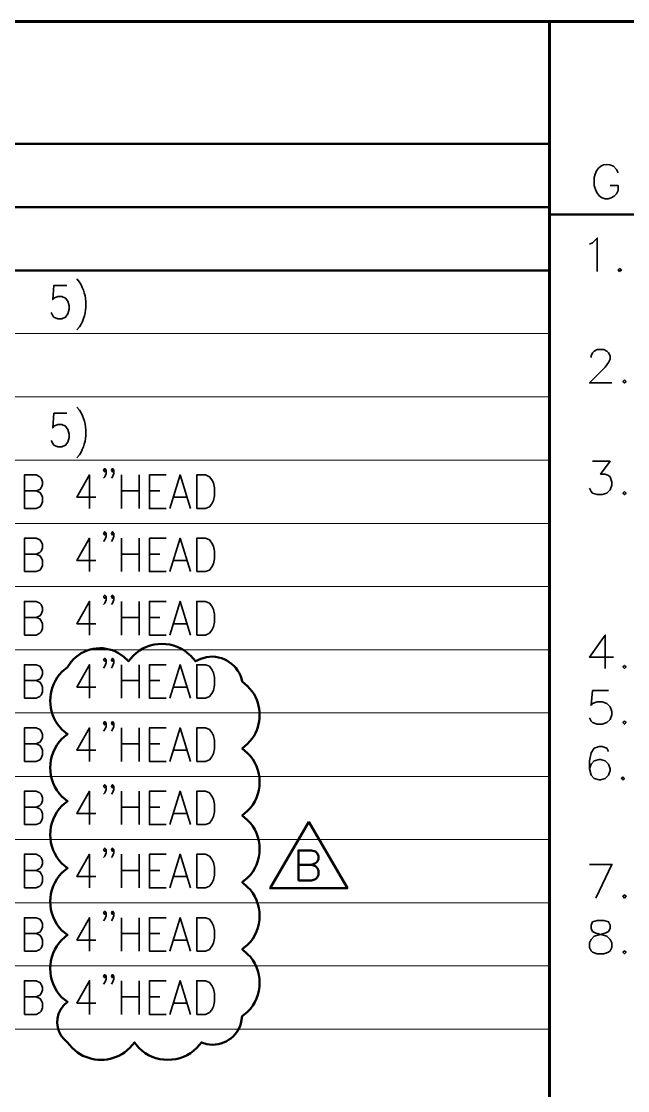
# Model space of a CAD drawing. Header units: inches. Extents: x 5 to 516, y -193 to 129.
# Drawn here: x 253.15 to 259.95, y -89.84 to -77.87 of the extents above; entities that cross this region are included whole.
import ezdxf

# ---------------------------------------------------------------- set-up
doc = ezdxf.new("R2010")
doc.units = ezdxf.units.IN
doc.header["$MEASUREMENT"] = 0
doc.layers.add('PDF3_Geometry', color=7, linetype='Continuous')

msp = doc.modelspace()

# ---------------------------------------------------------------- linework, layer by layer
at = {"layer": 'PDF3_Geometry', "lineweight": 60}
for points in [[(155.7886388, -77.8671928), (282.7804969, -77.8671928)], [(259.0686857, -77.8671928), (259.0686857, -99.0725)]]:
    msp.add_lwpolyline(points, dxfattribs=at)
at = {"layer": 'PDF3_Geometry', "lineweight": 50}
for points in [[(233.3803302, -79.2404364), (259.068684, -79.2404364)], [(235.2902148, -79.9470596), (259.0686908, -79.9470596)], [(259.0686857, -80.0303876), (282.7804985, -80.0303876)], [(233.3803302, -80.6570123), (259.068684, -80.6570123)], [(253.709032, -85.0400655), (253.6690346, -85.1000614), (253.6057053, -85.1533917)], [(255.7389019, -85.3733775), (255.6855719, -85.3133812), (255.6255758, -85.2600514)], [(255.6855719, -86.0633331), (255.6255758, -86.0100033), (255.6855719, -85.9600064), (255.7389019, -85.9000104)], [(255.6855719, -86.8132851), (255.6255758, -86.7599552), (255.6855719, -86.7099584)], [(256.2555353, -87.4899075), (256.2555353, -87.1532625), (256.4021926, -87.1532625), (256.4488562, -87.1665949), (256.4655218, -87.1832605), (256.4821874, -87.2165917), (256.4821874, -87.2499229), (256.4655218, -87.279921), (256.4488562, -87.2965866), (256.4021926, -87.3132522), (256.2555353, -87.3132522)], [(256.40219, -87.3132526), (256.4488537, -87.3299182), (256.4655192, -87.3465838), (256.4821848, -87.3765819), (256.4821848, -87.4265787), (256.4655192, -87.4565767), (256.4488537, -87.4732423), (256.40219, -87.4899079), (256.2555327, -87.4899079)], [(255.6855719, -87.563237), (255.6255758, -87.5099071), (255.6855719, -87.4599103)], [(255.6855719, -88.3131889), (255.6255758, -88.2598589), (255.6855719, -88.2098622)], [(255.6155765, -89.0731402), (255.6255758, -89.0098109), (255.6855719, -88.9598141)], [(255.1156085, -89.3631216), (255.1689384, -89.3031254), (255.2289346, -89.3231242)]]:
    msp.add_lwpolyline(points, dxfattribs=at)
at = {"layer": 'PDF3_Geometry', "lineweight": 35}
for points in [[(259.8386389, -79.5637495), (259.8219733, -79.5270851), (259.785309, -79.4904208)], [(259.5719893, -79.6170794), (259.5719893, -79.7070736), (259.5886549, -79.7604035)], [(259.8219733, -79.7970678), (259.8386389, -79.7604035), (259.8386389, -79.7070736), (259.7486447, -79.7070736)], [(259.5186589, -80.3636995), (259.5519901, -80.3470339), (259.60532, -80.293704), (259.60532, -80.6670134)], [(253.6590322, -80.8236683), (253.5157081, -80.8236683), (253.5023756, -80.983658), (253.5157081, -80.9669924), (253.5590387, -80.9469937), (253.6023692, -80.9469937), (253.6456998, -80.9669924), (253.6723647, -81.0003236), (253.6856972, -81.0536535), (253.6856972, -81.0903178), (253.6723647, -81.1436478), (253.6456998, -81.1803121), (253.6023692, -81.1969777), (253.5590387, -81.1969777), (253.5157081, -81.1803121), (253.5023756, -81.1636465), (253.48571, -81.1269822)], [(253.7723605, -80.7503392), (253.8023586, -80.7870035)], [(253.8023586, -81.2869715), (253.7723605, -81.3236358)], [(259.5353238, -81.6336173), (259.5353238, -81.6136186), (259.5519894, -81.5802874), (259.5719881, -81.5602887), (259.6053193, -81.5436231), (259.6786479, -81.5436231), (259.7119791, -81.5602887), (259.7319778, -81.5802874), (259.7486434, -81.6136186), (259.7486434, -81.6502829), (259.7319778, -81.6869472), (259.6953135, -81.7402771), (259.5186582, -81.9169325), (259.7686422, -81.9169325)], [(253.6590322, -82.256909), (253.5157081, -82.256909), (253.5023756, -82.4202319), (253.5157081, -82.4002332), (253.5590387, -82.3835676), (253.6023692, -82.3835676), (253.6456998, -82.4002332), (253.6723647, -82.4368975), (253.6856972, -82.4902274), (253.6856972, -82.5268917), (253.6723647, -82.5802216), (253.6456998, -82.6135528), (253.6023692, -82.6335516), (253.5590387, -82.6335516), (253.5157081, -82.6135528), (253.5023756, -82.5968872), (253.48571, -82.5602229)], [(253.7723605, -82.1869164), (253.8023586, -82.2235807)], [(253.8023586, -82.7235486), (253.7723605, -82.7568798)], [(259.5519887, -82.7935432), (259.7486428, -82.7935432), (259.6419829, -82.9368673), (259.6953129, -82.9368673), (259.7319772, -82.9535329), (259.7486428, -82.9701985), (259.7686415, -83.0268616), (259.7686415, -83.0601928), (259.7486428, -83.1135227), (259.7119785, -83.150187), (259.6586485, -83.1668526), (259.6053186, -83.1668526), (259.5519887, -83.150187), (259.5353231, -83.1335214), (259.5186575, -83.0968571)], [(253.1857316, -83.323508), (253.1857316, -82.9468655), (253.3157232, -82.9468655), (253.3590538, -82.9668642), (253.3723863, -82.9835298), (253.3857187, -83.0201941), (253.3857187, -83.0535253), (253.3723863, -83.0901896), (253.3590538, -83.1101883), (253.3157232, -83.1268539), (253.1857316, -83.1268539)], [(253.9156822, -83.3235098), (253.9156822, -82.9468672), (253.772358, -83.1968512), (253.9856777, -83.1968512)], [(254.1023395, -82.8935361), (254.0856739, -82.9135348), (254.0723414, -82.8935361), (254.0856739, -82.8768705), (254.1023395, -82.8935361), (254.1023395, -82.9302004), (254.0856739, -82.9668647), (254.0723414, -82.9835303)], [(254.1856675, -82.8935361), (254.172335, -82.9135348), (254.1590025, -82.8935361), (254.172335, -82.8768705), (254.1856675, -82.8935361), (254.1856675, -82.9302004), (254.172335, -82.9668647), (254.1590025, -82.9835303)], [(254.2723284, -82.9468672), (254.2723284, -83.3235098)], [(254.4723143, -82.9468672), (254.4723143, -83.3235098)], [(254.7722972, -83.323508), (254.5856425, -83.323508), (254.5856425, -82.9468655), (254.7722972, -82.9468655)], [(254.8156252, -83.323508), (254.9289512, -82.9468655), (255.0456104, -83.323508)], [(253.3157213, -83.1268552), (253.3590519, -83.1435208), (253.3723844, -83.1635195), (253.3857168, -83.1968507), (253.3857168, -83.2501806), (253.3723844, -83.2868449), (253.3590519, -83.3035105), (253.3157213, -83.3235092), (253.1857297, -83.3235092)], [(254.2723284, -83.1268552), (254.4723156, -83.1268552)], [(254.5856425, -83.1268552), (254.7023017, -83.1268552)], [(254.8589573, -83.1968512), (255.0022815, -83.1968512)], [(254.1023395, -83.6034922), (254.0856739, -83.6201578), (254.0723414, -83.6034922), (254.0856739, -83.5834935), (254.1023395, -83.6034922), (254.1023395, -83.6368234), (254.0856739, -83.6734877), (254.0723414, -83.6934864)], [(254.1856675, -83.6034922), (254.172335, -83.6201578), (254.1590025, -83.6034922), (254.172335, -83.5834935), (254.1856675, -83.6034922), (254.1856675, -83.6368234), (254.172335, -83.6734877), (254.1590025, -83.6934864)], [(253.1857316, -84.0301311), (253.1857316, -83.6568217), (253.3157232, -83.6568217), (253.3590538, -83.6734873), (253.3723863, -83.693486), (253.3857187, -83.7268172), (253.3857187, -83.7634816), (253.3723863, -83.8001459), (253.3590538, -83.8168115), (253.3157232, -83.8334771), (253.1857316, -83.8334771)], [(253.9156822, -84.0301294), (253.9156822, -83.65682), (253.772358, -83.9068039), (253.9856777, -83.9068039)], [(254.2723284, -83.65682), (254.2723284, -84.0301294)], [(254.4723143, -83.65682), (254.4723143, -84.0301294)], [(254.7722972, -84.0301311), (254.5856425, -84.0301311), (254.5856425, -83.6568217), (254.7722972, -83.6568217)], [(254.8156252, -84.0301311), (254.9289512, -83.6568217), (255.0456104, -84.0301311)], [(253.3157213, -83.8334749), (253.3590519, -83.8534736), (253.3723844, -83.8701392), (253.3857168, -83.9068035), (253.3857168, -83.9601334), (253.3723844, -83.9967978), (253.3590519, -84.0134634), (253.3157213, -84.030129), (253.1857297, -84.030129)], [(254.2723284, -83.8334749), (254.4723156, -83.8334749)], [(254.5856425, -83.8334749), (254.7023017, -83.8334749)], [(254.8589573, -83.9068039), (255.0022815, -83.9068039)], [(254.1023395, -84.310112), (254.0856739, -84.3301107), (254.0723414, -84.310112), (254.0856739, -84.2934464), (254.1023395, -84.310112), (254.1023395, -84.3467763), (254.0856739, -84.3834406), (254.0723414, -84.4001062)], [(254.1856675, -84.310112), (254.172335, -84.3301107), (254.1590025, -84.310112), (254.172335, -84.2934464), (254.1856675, -84.310112), (254.1856675, -84.3467763), (254.172335, -84.3834406), (254.1590025, -84.4001062)], [(253.1857316, -84.7400838), (253.1857316, -84.3634413), (253.3157232, -84.3634413), (253.3590538, -84.38344), (253.3723863, -84.4001056), (253.3857187, -84.43677), (253.3857187, -84.4701012), (253.3723863, -84.5067655), (253.3590538, -84.5267642), (253.3157232, -84.5434298), (253.1857316, -84.5434298)], [(253.9156822, -84.7400856), (253.9156822, -84.3634431), (253.772358, -84.6134271), (253.9856777, -84.6134271)], [(254.2723284, -84.3634431), (254.2723284, -84.7400856)], [(254.4723143, -84.3634431), (254.4723143, -84.7400856)], [(254.7722972, -84.7400838), (254.5856425, -84.7400838), (254.5856425, -84.3634413), (254.7722972, -84.3634413)], [(254.8156252, -84.7400838), (254.9289512, -84.3634413), (255.0456104, -84.7400838)], [(253.3157213, -84.543431), (253.3590519, -84.5600966), (253.3723844, -84.5800953), (253.3857168, -84.6134265), (253.3857168, -84.6667564), (253.3723844, -84.7034207), (253.3590519, -84.7200863), (253.3157213, -84.7400851), (253.1857297, -84.7400851)], [(254.2723284, -84.543431), (254.4723156, -84.543431)], [(254.5856425, -84.543431), (254.7023017, -84.543431)], [(254.8589573, -84.6134271), (255.0022815, -84.6134271)], [(259.6953138, -85.1133932), (259.6953138, -84.7400838), (259.5186585, -84.9900678), (259.785308, -84.9900678)], [(254.1023395, -85.0200681), (254.0856739, -85.0367337), (254.0723414, -85.0200681), (254.0856739, -85.0000693), (254.1023395, -85.0200681), (254.1023395, -85.0533993), (254.0856739, -85.0900636), (254.0723414, -85.1100623)], [(254.1856675, -85.0200681), (254.172335, -85.0367337), (254.1590025, -85.0200681), (254.172335, -85.0000693), (254.1856675, -85.0200681), (254.1856675, -85.0533993), (254.172335, -85.0900636), (254.1590025, -85.1100623)], [(253.1857316, -85.446707), (253.1857316, -85.0733976), (253.3157232, -85.0733976), (253.3590538, -85.0900632), (253.3723863, -85.1100619), (253.3857187, -85.1433931), (253.3857187, -85.1800574), (253.3723863, -85.2167217), (253.3590538, -85.2333873), (253.3157232, -85.2500529), (253.1857316, -85.2500529)], [(253.9156822, -85.4467052), (253.9156822, -85.0733958), (253.772358, -85.3233798), (253.9856777, -85.3233798)], [(254.2723284, -85.0733958), (254.2723284, -85.4467052)], [(254.4723143, -85.0733958), (254.4723143, -85.4467052)], [(254.7722972, -85.446707), (254.5856425, -85.446707), (254.5856425, -85.0733976), (254.7722972, -85.0733976)], [(254.8156252, -85.446707), (254.9289512, -85.0733976), (255.0456104, -85.446707)], [(253.3157213, -85.2500507), (253.3590519, -85.2700495), (253.3723844, -85.2867151), (253.3857168, -85.3233794), (253.3857168, -85.3767093), (253.3723844, -85.4133736), (253.3590519, -85.4300392), (253.3157213, -85.4467048), (253.1857297, -85.4467048)], [(254.2723284, -85.2500507), (254.4723156, -85.2500507)], [(254.5856425, -85.2500507), (254.7023017, -85.2500507)], [(254.8589573, -85.3233798), (255.0022815, -85.3233798)], [(259.7319766, -85.363379), (259.5519882, -85.363379), (259.5353226, -85.5267018), (259.5519882, -85.5067031), (259.6053181, -85.4900375), (259.658648, -85.4900375), (259.7119779, -85.5067031), (259.7486422, -85.5433674), (259.7686409, -85.5966974), (259.7686409, -85.6333617), (259.7486422, -85.6866916), (259.7119779, -85.7200228), (259.658648, -85.7400215), (259.6053181, -85.7400215), (259.5519882, -85.7200228), (259.5353226, -85.7033572), (259.518657, -85.6666929)], [(254.1023395, -85.7266878), (254.0856739, -85.7466865), (254.0723414, -85.7266878), (254.0856739, -85.7100222), (254.1023395, -85.7266878), (254.1023395, -85.7633521), (254.0856739, -85.8000164), (254.0723414, -85.816682)], [(254.1856675, -85.7266878), (254.172335, -85.7466865), (254.1590025, -85.7266878), (254.172335, -85.7100222), (254.1856675, -85.7266878), (254.1856675, -85.7633521), (254.172335, -85.8000164), (254.1590025, -85.816682)], [(253.1857316, -86.1566597), (253.1857316, -85.7800172), (253.3157232, -85.7800172), (253.3590538, -85.8000159), (253.3723863, -85.8166815), (253.3857187, -85.8533458), (253.3857187, -85.886677), (253.3723863, -85.9233413), (253.3590538, -85.9400069), (253.3157232, -85.9600056), (253.1857316, -85.9600056)], [(253.9156822, -86.1566614), (253.9156822, -85.7800189), (253.772358, -86.0300029), (253.9856777, -86.0300029)], [(254.2723284, -85.7800189), (254.2723284, -86.1566614)], [(254.4723143, -85.7800189), (254.4723143, -86.1566614)], [(254.7722972, -86.1566597), (254.5856425, -86.1566597), (254.5856425, -85.7800172), (254.7722972, -85.7800172)], [(254.8156252, -86.1566597), (254.9289512, -85.7800172), (255.0456104, -86.1566597)], [(253.3157213, -85.9600068), (253.3590519, -85.9766724), (253.3723844, -85.9966712), (253.3857168, -86.0300024), (253.3857168, -86.0833323), (253.3723844, -86.1199966), (253.3590519, -86.1366622), (253.3157213, -86.1566609), (253.1857297, -86.1566609)], [(254.2723284, -85.9600068), (254.4723156, -85.9600068)], [(254.5856425, -85.9600068), (254.7023017, -85.9600068)], [(254.8589573, -86.0300029), (255.0022815, -86.0300029)], [(259.7319766, -86.0433348), (259.7119779, -86.0066705), (259.658648, -85.9900049), (259.6253168, -85.9900049), (259.5719869, -86.0066705), (259.5353226, -86.0600004), (259.518657, -86.1499947), (259.518657, -86.2399889), (259.5353226, -86.3099844), (259.5719869, -86.3466487), (259.6253168, -86.3633143), (259.6419824, -86.3633143), (259.6953123, -86.3466487), (259.7319766, -86.3099844), (259.7486422, -86.2566545), (259.7486422, -86.2399889), (259.7319766, -86.186659), (259.6953123, -86.1499947), (259.6419824, -86.1333291), (259.6253168, -86.1333291), (259.5719869, -86.1499947), (259.5353226, -86.186659), (259.518657, -86.2399889)], [(254.1023395, -86.4366439), (254.0856739, -86.4533095), (254.0723414, -86.4366439), (254.0856739, -86.4166452), (254.1023395, -86.4366439), (254.1023395, -86.4699751), (254.0856739, -86.5066394), (254.0723414, -86.523305)], [(254.1856675, -86.4366439), (254.172335, -86.4533095), (254.1590025, -86.4366439), (254.172335, -86.4166452), (254.1856675, -86.4366439), (254.1856675, -86.4699751), (254.172335, -86.5066394), (254.1590025, -86.523305)], [(253.1857316, -86.8632828), (253.1857316, -86.4899734), (253.3157232, -86.4899734), (253.3590538, -86.506639), (253.3723863, -86.5233046), (253.3857187, -86.5599689), (253.3857187, -86.5966332), (253.3723863, -86.6332976), (253.3590538, -86.6499632), (253.3157232, -86.6666288), (253.1857316, -86.6666288)], [(253.9156822, -86.863281), (253.9156822, -86.4899716), (253.772358, -86.7399556), (253.9856777, -86.7399556)], [(254.2723284, -86.4899716), (254.2723284, -86.863281)], [(254.4723143, -86.4899716), (254.4723143, -86.863281)], [(254.7722972, -86.8632828), (254.5856425, -86.8632828), (254.5856425, -86.4899734), (254.7722972, -86.4899734)], [(254.8156252, -86.8632828), (254.9289512, -86.4899734), (255.0456104, -86.8632828)], [(253.3157213, -86.6666266), (253.3590519, -86.6866253), (253.3723844, -86.7032909), (253.3857168, -86.7399552), (253.3857168, -86.7932851), (253.3723844, -86.8299494), (253.3590519, -86.846615), (253.3157213, -86.8632806), (253.1857297, -86.8632806)], [(254.2723284, -86.6666266), (254.4723156, -86.6666266)], [(254.5856425, -86.6666266), (254.7023017, -86.6666266)], [(254.8589573, -86.7399556), (255.0022815, -86.7399556)], [(254.1023395, -87.1432636), (254.0856739, -87.1632624), (254.0723414, -87.1432636), (254.0856739, -87.126598), (254.1023395, -87.1432636), (254.1023395, -87.179928), (254.0856739, -87.2165923), (254.0723414, -87.2332579)], [(254.1856675, -87.1432636), (254.172335, -87.1632624), (254.1590025, -87.1432636), (254.172335, -87.126598), (254.1856675, -87.1432636), (254.1856675, -87.179928), (254.172335, -87.2165923), (254.1590025, -87.2332579)], [(253.1857316, -87.5732355), (253.1857316, -87.196593), (253.3157232, -87.196593), (253.3590538, -87.2165917), (253.3723863, -87.2332573), (253.3857187, -87.2699216), (253.3857187, -87.3032528), (253.3723863, -87.3399172), (253.3590538, -87.3565828), (253.3157232, -87.3765815), (253.1857316, -87.3765815)], [(253.9156822, -87.5732373), (253.9156822, -87.1965948), (253.772358, -87.4465787), (253.9856777, -87.4465787)], [(254.2723284, -87.1965948), (254.2723284, -87.5732373)], [(254.4723143, -87.1965948), (254.4723143, -87.5732373)], [(254.7722972, -87.5732355), (254.5856425, -87.5732355), (254.5856425, -87.196593), (254.7722972, -87.196593)], [(254.8156252, -87.5732355), (254.9289512, -87.196593), (255.0456104, -87.5732355)], [(253.3157213, -87.3765827), (253.3590519, -87.3932483), (253.3723844, -87.413247), (253.3857168, -87.4465782), (253.3857168, -87.4999081), (253.3723844, -87.5365724), (253.3590519, -87.553238), (253.3157213, -87.5732368), (253.1857297, -87.5732368)], [(254.2723284, -87.3765827), (254.4723156, -87.3765827)], [(254.5856425, -87.3765827), (254.7023017, -87.3765827)], [(259.5886549, -87.6865638), (259.7686434, -87.3099212), (259.5186594, -87.3099212)], [(254.8589573, -87.4465787), (255.0022815, -87.4465787)], [(254.1023395, -87.8532197), (254.0856739, -87.8698853), (254.0723414, -87.8532197), (254.0856739, -87.833221), (254.1023395, -87.8532197), (254.1023395, -87.8865509), (254.0856739, -87.9232153), (254.0723414, -87.9398809)], [(254.1856675, -87.8532197), (254.172335, -87.8698853), (254.1590025, -87.8532197), (254.172335, -87.833221), (254.1856675, -87.8532197), (254.1856675, -87.8865509), (254.172335, -87.9232153), (254.1590025, -87.9398809)], [(253.1857316, -88.2798587), (253.1857316, -87.9065493), (253.3157232, -87.9065493), (253.3590538, -87.9232149), (253.3723863, -87.9398805), (253.3857187, -87.9765448), (253.3857187, -88.0132091), (253.3723863, -88.0498734), (253.3590538, -88.066539), (253.3157232, -88.0832046), (253.1857316, -88.0832046)], [(253.9156822, -88.2798569), (253.9156822, -87.9065475), (253.772358, -88.1565315), (253.9856777, -88.1565315)], [(254.2723284, -87.9065475), (254.2723284, -88.2798569)], [(254.4723143, -87.9065475), (254.4723143, -88.2798569)], [(254.7722972, -88.2798587), (254.5856425, -88.2798587), (254.5856425, -87.9065493), (254.7722972, -87.9065493)], [(254.8156252, -88.2798587), (254.9289512, -87.9065493), (255.0456104, -88.2798587)], [(253.3157213, -88.0832024), (253.3590519, -88.1032011), (253.3723844, -88.1198667), (253.3857168, -88.1565311), (253.3857168, -88.209861), (253.3723844, -88.2465253), (253.3590519, -88.2631909), (253.3157213, -88.2798565), (253.1857297, -88.2798565)], [(254.2723284, -88.0832024), (254.4723156, -88.0832024)], [(254.5856425, -88.0832024), (254.7023017, -88.0832024)], [(254.8589573, -88.1565315), (255.0022815, -88.1565315)], [(253.1857316, -88.9898114), (253.1857316, -88.6131689), (253.3157232, -88.6131689), (253.3590538, -88.6331676), (253.3723863, -88.6498332), (253.3857187, -88.6864975), (253.3857187, -88.7198287), (253.3723863, -88.756493), (253.3590538, -88.7731586), (253.3157232, -88.7931573), (253.1857316, -88.7931573)], [(253.9156822, -88.9898131), (253.9156822, -88.6131706), (253.772358, -88.8631546), (253.9856777, -88.8631546)], [(254.1023395, -88.5598395), (254.0856739, -88.5798382), (254.0723414, -88.5598395), (254.0856739, -88.5431739), (254.1023395, -88.5598395), (254.1023395, -88.5965038), (254.0856739, -88.6331681), (254.0723414, -88.6498337)], [(254.1856675, -88.5598395), (254.172335, -88.5798382), (254.1590025, -88.5598395), (254.172335, -88.5431739), (254.1856675, -88.5598395), (254.1856675, -88.5965038), (254.172335, -88.6331681), (254.1590025, -88.6498337)], [(254.2723284, -88.6131706), (254.2723284, -88.9898131)], [(254.4723143, -88.6131706), (254.4723143, -88.9898131)], [(254.7722972, -88.9898114), (254.5856425, -88.9898114), (254.5856425, -88.6131689), (254.7722972, -88.6131689)], [(254.8156252, -88.9898114), (254.9289512, -88.6131689), (255.0456104, -88.9898114)], [(253.3157213, -88.7931585), (253.3590519, -88.8098241), (253.3723844, -88.8298229), (253.3857168, -88.863154), (253.3857168, -88.916484), (253.3723844, -88.9531483), (253.3590519, -88.9698139), (253.3157213, -88.9898126), (253.1857297, -88.9898126)], [(254.2723284, -88.7931585), (254.4723156, -88.7931585)], [(254.5856425, -88.7931585), (254.7023017, -88.7931585)], [(254.8589573, -88.8631546), (255.0022815, -88.8631546)]]:
    msp.add_lwpolyline(points, dxfattribs=at)
for points in [[(259.8553038, -80.6336814), (259.8386382, -80.650347), (259.8553038, -80.6670126), (259.8753025, -80.650347)], [(259.9086316, -81.8836013), (259.891966, -81.9002669), (259.9086316, -81.9169325), (259.9286303, -81.9002669)], [(255.1156073, -83.323508), (255.1156073, -82.9468655), (255.2156009, -82.9468655), (255.2589314, -82.9668642), (255.2855964, -83.0001954), (255.302262, -83.0368597), (255.3155945, -83.0901896), (255.3155945, -83.1801839), (255.302262, -83.2335138), (255.2855964, -83.2701781), (255.2589314, -83.3035093), (255.2156009, -83.323508)], [(259.9086316, -83.1335211), (259.891966, -83.1501867), (259.9086316, -83.1668523), (259.9286303, -83.1501867)], [(255.1156073, -84.0301311), (255.1156073, -83.6568217), (255.2156009, -83.6568217), (255.2589314, -83.6734873), (255.2855964, -83.7101516), (255.302262, -83.746816), (255.3155945, -83.8001459), (255.3155945, -83.886807), (255.302262, -83.94347), (255.2855964, -83.9768012), (255.2589314, -84.0134655), (255.2156009, -84.0301311)], [(255.1156073, -84.7400838), (255.1156073, -84.3634413), (255.2156009, -84.3634413), (255.2589314, -84.38344), (255.2855964, -84.4167712), (255.302262, -84.4534356), (255.3155945, -84.5067655), (255.3155945, -84.5967597), (255.302262, -84.6500896), (255.2855964, -84.6867539), (255.2589314, -84.7200851), (255.2156009, -84.7400838)], [(255.1156073, -85.446707), (255.1156073, -85.0733976), (255.2156009, -85.0733976), (255.2589314, -85.0900632), (255.2855964, -85.1267275), (255.302262, -85.1633918), (255.3155945, -85.2167217), (255.3155945, -85.3033828), (255.302262, -85.3600459), (255.2855964, -85.3933771), (255.2589314, -85.4300414), (255.2156009, -85.446707)], [(259.9086316, -85.0800652), (259.891966, -85.0967308), (259.9086316, -85.1133964), (259.9286303, -85.0967308)], [(259.9086316, -85.7033569), (259.891966, -85.7200225), (259.9086316, -85.7400212), (259.9286303, -85.7200225)], [(255.1156073, -86.1566597), (255.1156073, -85.7800172), (255.2156009, -85.7800172), (255.2589314, -85.8000159), (255.2855964, -85.8333471), (255.302262, -85.8700114), (255.3155945, -85.9233413), (255.3155945, -86.0133355), (255.302262, -86.0666655), (255.2855964, -86.1033298), (255.2589314, -86.136661), (255.2156009, -86.1566597)], [(259.8919666, -86.329985), (259.875301, -86.3466506), (259.8919666, -86.3633162), (259.9086322, -86.3466506)], [(255.1156073, -86.8632828), (255.1156073, -86.4899734), (255.2156009, -86.4899734), (255.2589314, -86.506639), (255.2855964, -86.5433033), (255.302262, -86.5799676), (255.3155945, -86.6332976), (255.3155945, -86.7199587), (255.302262, -86.7732886), (255.2855964, -86.8099529), (255.2589314, -86.8466172), (255.2156009, -86.8632828)], [(255.1156073, -87.5732355), (255.1156073, -87.196593), (255.2156009, -87.196593), (255.2589314, -87.2165917), (255.2855964, -87.2499229), (255.302262, -87.2865872), (255.3155945, -87.3399172), (255.3155945, -87.4299114), (255.302262, -87.4832413), (255.2855964, -87.5199056), (255.2589314, -87.5532368), (255.2156009, -87.5732355)], [(259.9086316, -87.6498976), (259.891966, -87.6665632), (259.9086316, -87.6865619), (259.9286303, -87.6665632)], [(255.1156073, -88.2798587), (255.1156073, -87.9065493), (255.2156009, -87.9065493), (255.2589314, -87.9232149), (255.2855964, -87.9598792), (255.302262, -87.9965435), (255.3155945, -88.0498734), (255.3155945, -88.1365345), (255.302262, -88.1898644), (255.2855964, -88.2265287), (255.2589314, -88.2631931), (255.2156009, -88.2798587)], [(259.6053198, -87.9365477), (259.5519899, -87.9532133), (259.5353243, -87.9898777), (259.5353243, -88.026542), (259.5519899, -88.0598732), (259.5886542, -88.0798719), (259.6586498, -88.0965375), (259.7119797, -88.1132031), (259.748644, -88.1498674), (259.7686427, -88.1865317), (259.7686427, -88.2398616), (259.748644, -88.2765259), (259.7319784, -88.2931915), (259.6786485, -88.3098571), (259.6053198, -88.3098571), (259.5519899, -88.2931915), (259.5353243, -88.2765259), (259.5186587, -88.2398616), (259.5186587, -88.1865317), (259.5353243, -88.1498674), (259.5719886, -88.1132031), (259.6253186, -88.0965375), (259.6953141, -88.0798719), (259.7319784, -88.0598732), (259.748644, -88.026542), (259.748644, -87.9898777), (259.7319784, -87.9532133), (259.6786485, -87.9365477)], [(259.9086316, -88.2765257), (259.891966, -88.2931913), (259.9086316, -88.3098569), (259.9286303, -88.2931913)], [(255.1156073, -88.9898114), (255.1156073, -88.6131689), (255.2156009, -88.6131689), (255.2589314, -88.6331676), (255.2855964, -88.6664988), (255.302262, -88.7031631), (255.3155945, -88.756493), (255.3155945, -88.8464872), (255.302262, -88.8998171), (255.2855964, -88.9364815), (255.2589314, -88.9698127), (255.2156009, -88.9898114)]]:
    msp.add_lwpolyline(points, close=True, dxfattribs=at)
at = {"layer": 'PDF3_Geometry', "lineweight": 15}
for points in [[(233.3803302, -81.3636354), (259.068684, -81.3636354)], [(233.3803302, -82.0735881), (259.068684, -82.0735881)], [(233.3803302, -82.7802113), (259.068684, -82.7802113)], [(233.3803302, -83.490164), (259.068684, -83.490164)], [(233.3803302, -84.1967871), (259.068684, -84.1967871)], [(233.3803302, -84.9067398), (259.068684, -84.9067398)], [(233.3803302, -85.6133629), (259.068684, -85.6133629)], [(233.3803302, -86.3233157), (259.068684, -86.3233157)], [(233.3803302, -87.0299388), (259.068684, -87.0299388)], [(233.3803302, -87.7398915), (259.068684, -87.7398915)], [(233.3803302, -88.4465146), (259.068684, -88.4465146)], [(233.3803302, -89.1564674), (259.068684, -89.1564674)]]:
    msp.add_lwpolyline(points, dxfattribs=at)
at = {"layer": 'PDF3_Geometry', "lineweight": 50}
for points in [[(255.2256015, -84.9867357), (255.1622722, -85.0067344), (255.102276, -85.0333991), (255.0489461, -84.9734029, 0.4133372555), (254.4023209, -84.9734029), (254.3523241, -85.0333991), (254.2989942, -84.9834023), (254.238998, -84.9434048)], [(253.5557085, -85.7400206), (253.6057053, -85.8000166), (253.6690346, -85.8500135), (253.6057053, -85.9033434, 0.4074743275), (253.6057053, -86.5499686), (253.6690346, -86.5999654), (253.6057053, -86.6532953, 0.4074743275), (253.6057053, -87.2999205), (253.6690346, -87.3499173), (253.6057053, -87.4032472)], [(253.6057053, -87.4032472, 0.4074742575), (253.6057053, -88.0498725), (253.6690346, -88.0998692), (253.6057053, -88.1531991, 0.4074742925), (253.6057053, -88.7998244), (253.6690346, -88.8498212), (253.6223709, -88.8898186), (253.5890397, -88.9364823, 0.389982339), (253.6690346, -89.3031254), (253.7190314, -89.3631216), (253.7790275, -89.4164515, 0.3102057121), (254.3056604, -89.4164515), (254.3656566, -89.3631216), (254.4189865, -89.3031254), (254.4689833, -89.3631216)]]:
    msp.add_lwpolyline(points, format="xyb", dxfattribs=at)
msp.add_lwpolyline([(256.3721931, -86.8332826), (256.8054987, -87.5765682), (255.9388876, -87.5765682)], close=True, dxfattribs=at)
at = {"layer": 'PDF3_Geometry', "lineweight": 35}
for points in [[(259.785309, -79.4904208), (259.6753716, -79.4290359), (259.590877, -79.505531), (259.5719893, -79.6170794)], [(259.5886549, -79.7604035), (259.6262081, -79.8657301), (259.7499779, -79.8898397), (259.8219733, -79.7970678)], [(253.8023586, -80.7870035), (253.8976302, -80.9439379), (253.8994079, -81.1303704), (253.8023586, -81.2869715)], [(253.8023586, -82.2235807), (253.8992968, -82.3797373), (253.8974636, -82.5670031), (253.8023586, -82.7235486)]]:
    msp.add_open_spline(points, degree=3, dxfattribs=at)
at = {"layer": 'PDF3_Geometry', "lineweight": 50}
for points in [[(254.238998, -84.9434048), (254.064787, -84.8406892), (253.8368572, -84.8850754), (253.709032, -85.0400655)], [(255.6255758, -85.2600514), (255.5879671, -85.0766186), (255.4091452, -84.9577374), (255.2256015, -84.9867357)], [(253.6057053, -85.1533917), (253.4496042, -85.3100483), (253.4312165, -85.5593656), (253.5557085, -85.7400206)], [(255.7389019, -85.9000104), (255.8470617, -85.7446869), (255.8485615, -85.5284787), (255.7389019, -85.3733775)], [(255.6855719, -86.7099584), (255.8648383, -86.5450246), (255.8657827, -86.2280448), (255.6855719, -86.0633331)], [(255.6855719, -87.4599103), (255.8648383, -87.2949765), (255.8657827, -86.9779967), (255.6855719, -86.8132851)], [(255.6855719, -88.2098622), (255.8648383, -88.0449283), (255.8657827, -87.7279486), (255.6855719, -87.563237)], [(255.6855719, -88.9598141), (255.8648383, -88.7948802), (255.8657827, -88.4779006), (255.6855719, -88.3131889)], [(255.2289346, -89.3231242), (255.397646, -89.3601773), (255.5817453, -89.2435737), (255.6155765, -89.0731402)], [(254.4689833, -89.3631216), (254.6339172, -89.5423879), (254.9508968, -89.5433323), (255.1156085, -89.3631216)]]:
    msp.add_open_spline(points, degree=3, dxfattribs=at)

doc.saveas('drawing.dxf')
